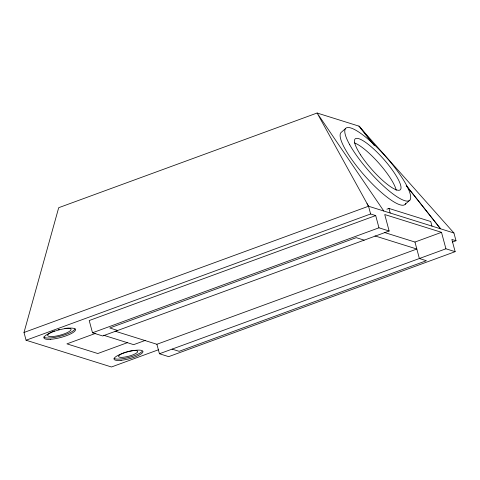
<?xml version="1.0" encoding="UTF-8"?>
<svg xmlns="http://www.w3.org/2000/svg" width="480" height="480" viewBox="0 0 480 480"><rect width="100%" height="100%" fill="white"/><g stroke="black" fill="none" stroke-linecap="round" stroke-linejoin="round"><path stroke-width="0.72" d="M158.58 349.722L111.468 366.984L26.076 340.224L24 332.472L58.704 207.696L317.106 113.016L359.406 126.276L374.178 144.942M345.636 128.466L340.962 132.606A48.138 11.088 48.5 0 0 367.284 178.602A48.138 11.088 48.5 0 0 405.774 203.238M405.168 204.3L409.848 200.16M24 332.472L368.532 206.232L453.924 232.992L456 240.744L452.484 242.028M26.076 340.224L370.608 213.984L375.696 215.574L378.972 227.808L389.142 231L384.732 214.536L441.504 232.326L445.92 248.79L455.142 251.676L451.86 239.442L456 240.744M386.886 209.196L388.968 208.434L430.746 221.526L431.976 226.116M375.696 215.574L89.22 320.544L92.502 332.778L102.672 335.964L389.142 231M92.502 332.778L378.972 227.808M95.82 333.27L66.924 343.86L97.77 353.526L127.35 342.684M145.242 340.416L133.656 344.658L103.518 335.214M384.45 232.488L414.966 242.052L441.504 232.326M115.032 331.152L156.9 344.274L416.838 249.03L374.97 235.914M156.9 344.274L159.444 353.754L445.92 248.79M455.142 251.676L168.666 356.646L159.444 353.754M364.176 240.144L356.25 237.66L109.752 327.978L117.678 330.468M172.086 349.122L179.1 351.318L426.39 260.712L419.376 258.51L414.966 242.052M453.924 232.992L358.86 126.102L374.268 145.47M406.482 185.964L440.562 228.804L406.212 185.406M383.79 211.014L317.106 113.016L368.532 206.232L370.608 213.984M366.996 203.676L368.532 206.232M388.968 208.434L390.198 213.024M142.068 351.444A14.952 3.564 -15 0 1 127.938 357.678A14.952 3.564 -15 0 1 114.108 358.38M126.6 351.924A9.9 2.364 -15 0 1 137.172 352.482A9.9 2.364 -15 0 1 120.99 357.366A9.9 2.364 -15 0 1 125.988 352.11M75.084 328.836A16.32 3.894 -15 0 1 59.85 336.288A16.32 3.894 -15 0 1 43.776 336.96M64.902 328.374A12.084 2.88 -15 0 1 68.862 331.74A12.084 2.88 -15 0 1 51.354 336.576A12.084 2.88 -15 0 1 51.96 331.95M52.566 331.68A12.084 2.88 -15 0 1 54.558 330.882M58.086 329.754A12.084 2.88 -15 0 1 59.316 329.424M354.546 142.956A34.002 7.836 48.5 0 1 379.212 163.578A34.002 7.836 48.5 0 1 396.192 190.296M121.086 360.318A14.952 3.564 -15 0 0 142.974 351.696A14.952 3.564 -15 0 0 121.446 353.844A14.952 3.564 -15 0 0 121.086 360.318M50.496 339.324A16.32 3.894 -15 0 0 75.444 330.18A16.32 3.894 -15 0 0 53.238 331.704A16.32 3.894 -15 0 0 50.496 339.324M349.758 144.828A48.138 11.088 48.5 0 0 406.818 201.084A48.138 11.088 48.5 0 0 376.65 147.03A48.138 11.088 48.5 0 0 349.758 144.828M360.624 154.914A34.002 7.836 48.5 0 0 399.972 189.996A34.002 7.836 48.5 0 0 372.63 148.026A34.002 7.836 48.5 0 0 360.624 154.914"/></g></svg>
